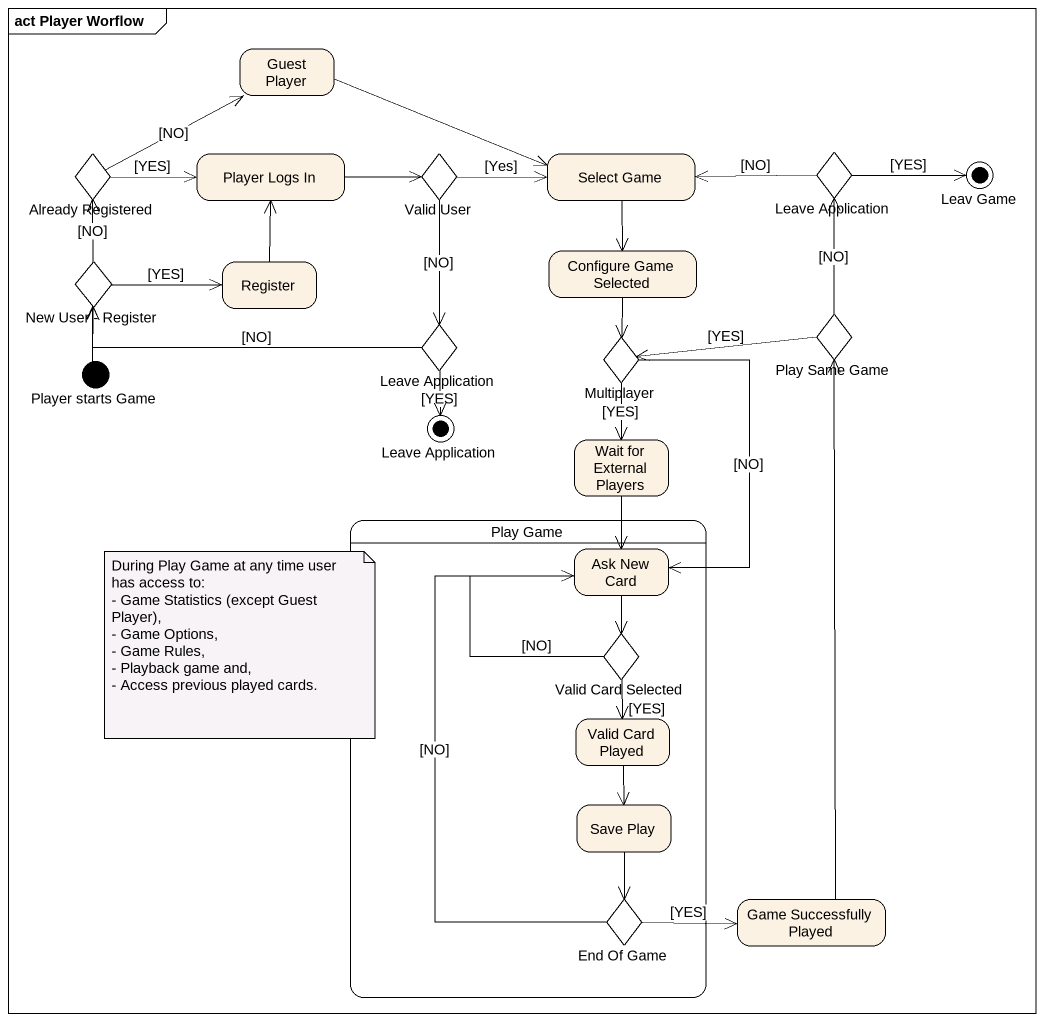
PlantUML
@startuml
mainframe act Player Worflow
hide empty description
state "Guest Player" as Guest_Player
state "Already Registered" as Already_Registered <<choice>>
state "Player Logs In" as Player_Logs_In
state "Valid User" as Valid_User <<choice>>
state "Select Game" as Select_Game
state "Leave Application" as Leave_Application <<choice>>
state "Leav Game" as Leav_Game <<end>>
state "Configure Game Selected" as Configure_Game_Selected
state "New User - Register" as New_User_Register <<choice>>
state Register
state "Play Same Game" as Play_Same_Game <<choice>>
state "Player starts Game" as Player_starts_Game <<start>>
state "Leave Application" as Leave_Application_2 <<choice>>
state Multiplayer <<choice>>
state "Leave Application" as Leave_Application_3 <<end>>
state "Wait for External Players" as Wait_for_External_Players
state "Play Game" as Play_Game {
  state "Ask New Card" as Ask_New_Card
  state "Valid Card Selected" as Valid_Card_Selected <<choice>>
  state "Valid Card Played" as Valid_Card_Played
  state "Save Play" as Save_Play
  state "End Of Game" as End_Of_Game <<choice>>
}
state "Game Successfully Played" as Game_Successfully_Played
Guest_Player -right-> Select_Game
Already_Registered -right-> Guest_Player : [NO]
Already_Registered -right-> Player_Logs_In : [YES]
Player_Logs_In -right-> Valid_User
Valid_User -right-> Select_Game : [Yes]
Valid_User --> Leave_Application_2 : [NO]
Select_Game --> Configure_Game_Selected
Leave_Application -left-> Select_Game : [NO]
Leave_Application -right-> Leav_Game : [YES]
Configure_Game_Selected --> Multiplayer
New_User_Register -up-> Already_Registered : [NO]
New_User_Register -right-> Register : [YES]
Register -up-> Player_Logs_In
Play_Same_Game -up-> Leave_Application : [NO]
Play_Same_Game -left-> Multiplayer : [YES]
Player_starts_Game -up-> New_User_Register
Leave_Application_2 -left-> New_User_Register : [NO]
Leave_Application_2 --> Leave_Application_3 : [YES]
Multiplayer --> Wait_for_External_Players : [YES]
Multiplayer --> Ask_New_Card : [NO]
Wait_for_External_Players --> Ask_New_Card
Ask_New_Card --> Valid_Card_Selected
Valid_Card_Selected -up-> Ask_New_Card : [NO]
Valid_Card_Selected --> Valid_Card_Played : [YES]
Valid_Card_Played --> Save_Play
Save_Play --> End_Of_Game
End_Of_Game -up-> Ask_New_Card : [NO]
End_Of_Game -right-> Game_Successfully_Played : [YES]
Game_Successfully_Played -up-> Play_Same_Game
note as N1
  During Play Game at any time user has access to:
  - Game Statistics (except Guest Player),
  - Game Options,
  - Game Rules,
  - Playback game and,
  - Access previous played cards.
end note
@enduml
